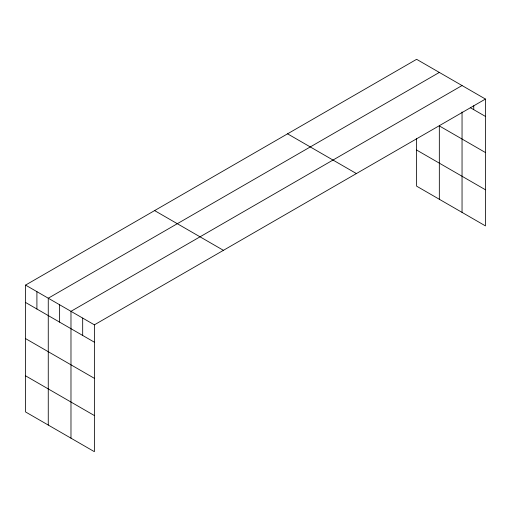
<?xml version="1.0" encoding="UTF-8"?>
<svg xmlns="http://www.w3.org/2000/svg" width="511" height="511" viewBox="0 0 511 511"><rect width="100%" height="100%" fill="white"/><g stroke="black" fill="none" stroke-linecap="round" stroke-linejoin="round"><path stroke-width="0.77" d="M462.046 111.941L462.046 212.391M25.55 285.1L94.382 324.836L94.382 451.686L25.55 411.943L25.55 285.1L416.618 59.314L485.45 99.057L485.45 225.9L416.618 186.164L416.618 138.404M439.332 72.428L48.264 298.213L48.264 425.056M462.046 85.548L70.978 311.327L70.978 438.17M94.382 324.836L485.45 99.057M470.305 107.68L485.45 116.419M485.45 152.546L439.332 125.923L439.332 199.277M416.618 150.036L485.45 189.773M287.565 133.825L356.397 173.561M154.603 210.589L223.435 250.333M25.55 302.467L94.382 342.204M25.55 338.595L94.382 378.332M25.55 375.815L94.382 415.552M473.748 105.72L473.748 109.667M82.68 318.085L82.68 335.446M59.621 304.773L59.621 322.134M36.907 291.66L36.907 309.021"/></g></svg>
